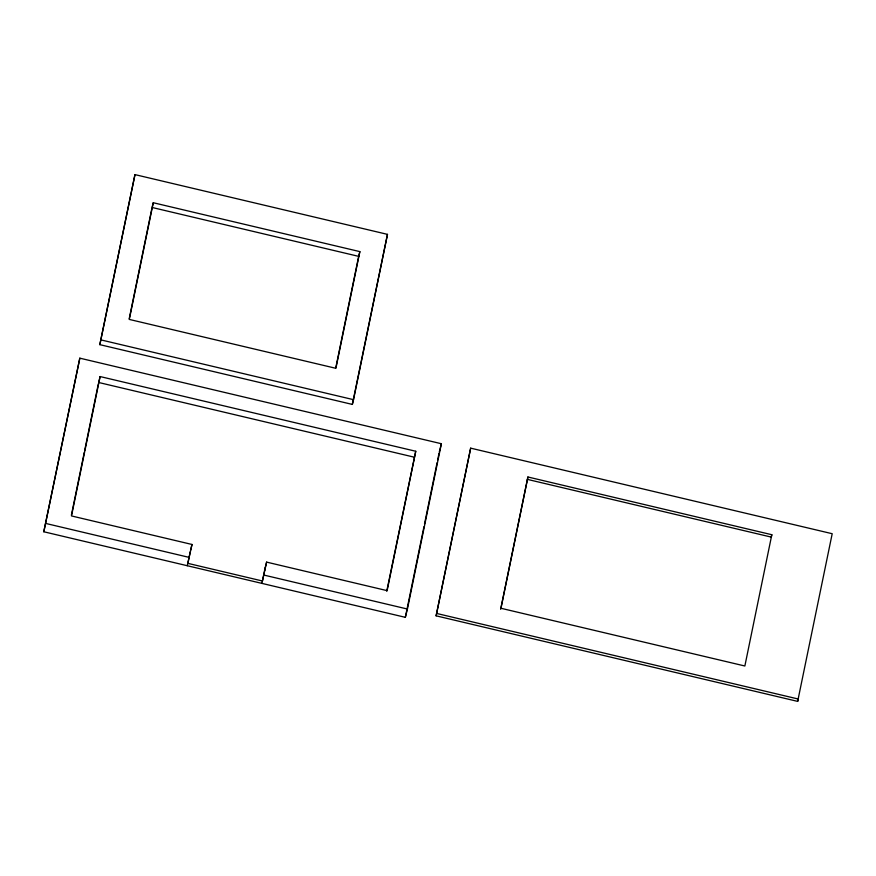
<?xml version="1.0" encoding="UTF-8"?>
<svg xmlns="http://www.w3.org/2000/svg" width="876" height="876" viewBox="0 0 876 876"><rect width="100%" height="100%" fill="white"/><g stroke="black" fill="none" stroke-linecap="round" stroke-linejoin="round"><path stroke-width="1.31" d="M43.8 531.765L79.826 358.164L441.373 443.727L407.428 609.039L405.336 617.328L43.8 531.765L79.826 358.164M99.831 344.651L134.97 174.609L387.477 234.363L353.532 399.675L352.338 404.416L99.831 344.651L134.97 174.609M71.383 515.165L84.326 452.169M84.6 450.833L98.353 383.819M264.53 570.407L266.622 562.118L387.126 590.643L415.75 451.26L100.116 376.56L71.503 515.942L192.008 544.467L187.267 565.721M129.199 318.853L151.8 208.795M153.267 202.728L129.298 319.422L335.902 368.314L359.861 251.62L153.267 202.728L152.074 207.47L358.667 256.361L335.793 367.745M190.256 551.683L187.869 563.356L262.471 581.007L265.132 568.042M261.869 583.372L266.622 562.118M352.338 404.416L387.477 234.363M386.743 591.201L415.75 451.26M405.336 617.328L423.962 526.673M424.51 524.012L437.102 462.681M437.65 460.01L439.018 453.352M436.117 615.828L470.664 448.151L832.2 533.714L797.664 701.391L436.117 615.828L470.664 448.151M500.645 609.302L527.921 476.993L771.822 534.721L744.863 666.001L500.962 608.273L527.921 476.993M100.116 376.56L98.638 382.483L414.26 457.184M190.53 550.38L192.008 544.467M358.667 256.361L359.861 251.62M439.292 452.016L441.373 443.727M771.822 534.721L771.219 537.087L527.33 479.369M797.664 701.391L798.255 699.026L436.708 613.463M101.025 339.921L353.532 399.675M45.88 523.476L189.347 557.432M263.95 575.083L407.428 609.039"/></g></svg>
